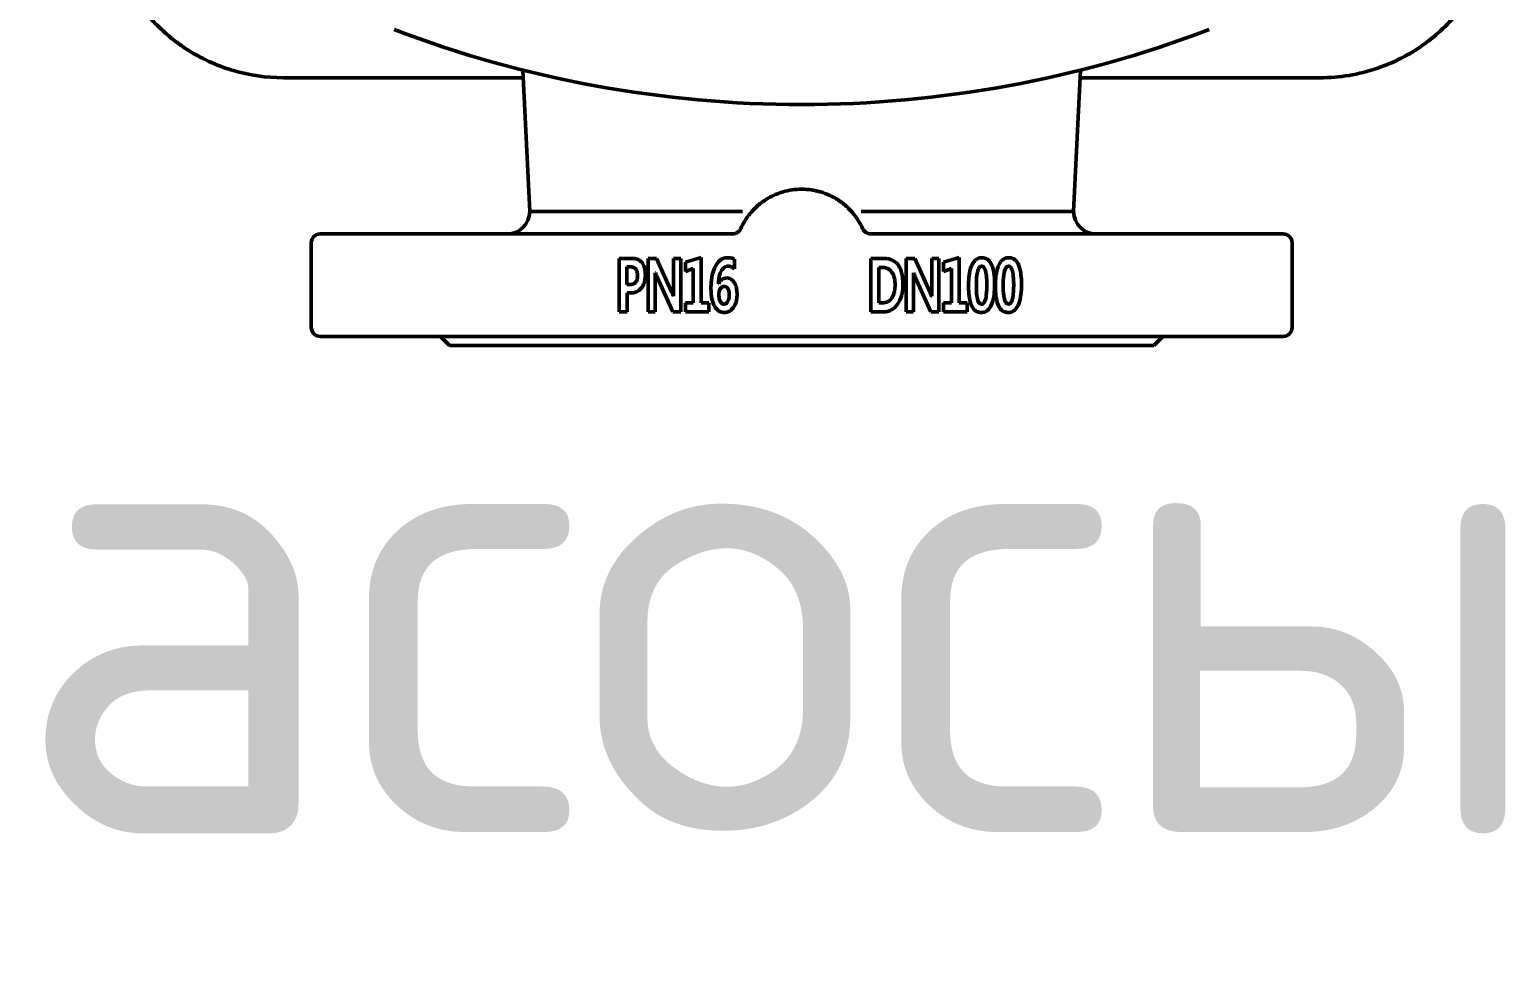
# Model space of a CAD drawing. Header units: millimetres. Extents: x 1510 to 10524, y 7125 to 13164.
# Drawn here: x 5032.4 to 5065.51, y 10678.65 to 10699.53 of the extents above; entities that cross this region are included whole.
import ezdxf

# ---------------------------------------------------------------- set-up
doc = ezdxf.new("R2010")
doc.units = ezdxf.units.MM
doc.header["$LTSCALE"] = 4
doc.layers.add('Symbol (ISO)', color=7, linetype='Continuous', lineweight=25)
doc.layers.add('Visible (ISO)', color=7, linetype='Continuous', lineweight=50)
doc.styles.add('Note Text (DIN)', font='isocpeur.ttf')

msp = doc.modelspace()

# ---------------------------------------------------------------- linework, layer by layer
at = {"layer": 'Visible (ISO)'}
for p, q in [((5043.473, 10698.448), (5038.095, 10698.448)), ((5043.62, 10695.448), (5043.464, 10698.621)), ((5055.977, 10698.621), (5055.82, 10695.448)), ((5061.345, 10698.448), (5055.968, 10698.448)), ((5038.72, 10692.848), (5038.72, 10694.748)), ((5048.171, 10694.948), (5038.92, 10694.948)), ((5060.52, 10694.948), (5051.269, 10694.948)), ((5060.72, 10692.848), (5060.72, 10694.748)), ((5045.627, 10694.398), (5045.627, 10693.198)), ((5045.627, 10694.398), (5045.908, 10694.398)), ((5046.274, 10694.398), (5046.274, 10693.198)), ((5046.274, 10694.398), (5046.466, 10694.398)), ((5046.466, 10694.398), (5046.801, 10693.644)), ((5046.845, 10694.398), (5047.006, 10694.398)), ((5046.845, 10694.398), (5046.845, 10693.548)), ((5047.006, 10693.198), (5047.006, 10694.398)), ((5047.111, 10694.31), (5047.462, 10694.416)), ((5047.462, 10693.403), (5047.462, 10694.416)), ((5048.212, 10694.164), (5048.212, 10694.38)), ((5051.273, 10694.398), (5051.273, 10693.198)), ((5051.273, 10694.398), (5051.555, 10694.398)), ((5052.066, 10694.398), (5052.066, 10693.198)), ((5052.066, 10694.398), (5052.257, 10694.398)), ((5052.257, 10694.398), (5052.593, 10693.644)), ((5052.637, 10694.398), (5052.798, 10694.398)), ((5052.637, 10694.398), (5052.637, 10693.548)), ((5052.798, 10693.198), (5052.798, 10694.398)), ((5052.903, 10694.31), (5053.254, 10694.416)), ((5053.254, 10693.403), (5053.254, 10694.416)), ((5045.881, 10694.208), (5045.801, 10694.208)), ((5045.801, 10693.813), (5045.801, 10694.208)), ((5046.438, 10694.072), (5046.436, 10694.072)), ((5047.111, 10694.31), (5047.111, 10694.106)), ((5047.287, 10694.168), (5047.111, 10694.106)), ((5047.287, 10694.168), (5047.287, 10693.403)), ((5051.544, 10694.193), (5051.448, 10694.193)), ((5051.448, 10693.403), (5051.448, 10694.193)), ((5052.23, 10694.072), (5052.227, 10694.072)), ((5052.903, 10694.31), (5052.903, 10694.106)), ((5053.079, 10694.168), (5052.903, 10694.106)), ((5053.079, 10694.168), (5053.079, 10693.403)), ((5045.801, 10693.813), (5045.879, 10693.813)), ((5046.435, 10693.198), (5046.435, 10693.881)), ((5046.826, 10693.198), (5046.478, 10693.974)), ((5047.855, 10693.824), (5047.858, 10693.824)), ((5052.227, 10693.198), (5052.227, 10693.881)), ((5052.618, 10693.198), (5052.269, 10693.974)), ((5045.892, 10693.623), (5045.803, 10693.623)), ((5045.803, 10693.198), (5045.803, 10693.623)), ((5046.842, 10693.548), (5046.845, 10693.548)), ((5047.111, 10693.403), (5047.111, 10693.198)), ((5047.111, 10693.403), (5047.287, 10693.403)), ((5047.462, 10693.403), (5047.638, 10693.403)), ((5047.638, 10693.198), (5047.638, 10693.403)), ((5051.448, 10693.403), (5051.545, 10693.403)), ((5052.634, 10693.548), (5052.637, 10693.548)), ((5052.903, 10693.403), (5052.903, 10693.198)), ((5052.903, 10693.403), (5053.079, 10693.403)), ((5053.254, 10693.403), (5053.43, 10693.403)), ((5053.43, 10693.198), (5053.43, 10693.403)), ((5045.803, 10693.198), (5045.627, 10693.198)), ((5046.435, 10693.198), (5046.274, 10693.198)), ((5047.006, 10693.198), (5046.826, 10693.198)), ((5047.638, 10693.198), (5047.111, 10693.198)), ((5051.554, 10693.198), (5051.273, 10693.198)), ((5052.227, 10693.198), (5052.066, 10693.198)), ((5052.798, 10693.198), (5052.618, 10693.198)), ((5053.43, 10693.198), (5052.903, 10693.198)), ((5038.92, 10692.648), (5060.52, 10692.648)), ((5041.82, 10692.448), (5041.62, 10692.648)), ((5057.62, 10692.448), (5041.82, 10692.448)), ((5057.62, 10692.448), (5057.82, 10692.648))]:
    msp.add_line(p, q, dxfattribs=at)
for centre, radius, start, end in [((5049.72, 10723.548), 25.7, 249.1605, 290.8395), ((5043.12, 10695.448), 0.5, 270, 0), ((5056.32, 10695.448), 0.5, 180, 270), ((5038.92, 10694.748), 0.2, 90, 180), ((5060.52, 10694.748), 0.2, 0, 90), ((5038.92, 10692.848), 0.2, 180, 270), ((5060.52, 10692.848), 0.2, 270, 0)]:
    msp.add_arc(centre, radius, start, end, dxfattribs=at)
for points, knots in [([(5038.095, 10698.448), (5037.706, 10698.448), (5037.326, 10698.505), (5036.97, 10698.61), (5036.945, 10698.617), (5036.919, 10698.625), (5036.894, 10698.633), (5036.882, 10698.637), (5036.869, 10698.641), (5036.857, 10698.645), (5036.85, 10698.647), (5036.844, 10698.649), (5036.838, 10698.651), (5036.835, 10698.652), (5036.832, 10698.653), (5036.828, 10698.654), (5036.825, 10698.655), (5036.822, 10698.656), (5036.819, 10698.657), (5036.455, 10698.78), (5036.113, 10698.954), (5035.806, 10699.168), (5035.784, 10699.183), (5035.762, 10699.199), (5035.74, 10699.215), (5035.73, 10699.223), (5035.719, 10699.231), (5035.708, 10699.238), (5035.703, 10699.242), (5035.698, 10699.246), (5035.692, 10699.25), (5035.687, 10699.254), (5035.682, 10699.258), (5035.676, 10699.263), (5035.416, 10699.46), (5035.181, 10699.689), (5034.978, 10699.942), (5034.91, 10700.026), (5034.846, 10700.113), (5034.785, 10700.202), (5034.543, 10700.559), (5034.358, 10700.957), (5034.241, 10701.377)], [0, 0, 0, 0, 0.21875, 0.21875, 0.21875, 0.234375, 0.234375, 0.234375, 0.242187, 0.242187, 0.242187, 0.246094, 0.246094, 0.246094, 0.248047, 0.248047, 0.248047, 0.25, 0.25, 0.25, 0.46875, 0.46875, 0.46875, 0.484375, 0.484375, 0.484375, 0.492187, 0.492187, 0.492187, 0.496094, 0.496094, 0.496094, 0.5, 0.5, 0.5, 0.6875, 0.6875, 0.6875, 0.75, 0.75, 0.75, 1, 1, 1, 1]), ([(5065.199, 10701.377), (5065.112, 10701.061), (5064.985, 10700.758), (5064.825, 10700.475), (5064.771, 10700.38), (5064.714, 10700.288), (5064.653, 10700.199), (5064.441, 10699.887), (5064.183, 10699.603), (5063.889, 10699.361), (5063.868, 10699.344), (5063.847, 10699.327), (5063.826, 10699.31), (5063.815, 10699.302), (5063.804, 10699.293), (5063.794, 10699.285), (5063.788, 10699.281), (5063.783, 10699.277), (5063.777, 10699.272), (5063.772, 10699.268), (5063.767, 10699.264), (5063.761, 10699.26), (5063.464, 10699.035), (5063.13, 10698.848), (5062.773, 10698.712), (5062.747, 10698.702), (5062.722, 10698.692), (5062.696, 10698.683), (5062.683, 10698.678), (5062.67, 10698.674), (5062.657, 10698.669), (5062.651, 10698.667), (5062.644, 10698.665), (5062.638, 10698.663), (5062.634, 10698.662), (5062.631, 10698.66), (5062.628, 10698.659), (5062.625, 10698.658), (5062.621, 10698.657), (5062.618, 10698.656), (5062.22, 10698.523), (5061.789, 10698.448), (5061.345, 10698.448)], [0, 0, 0, 0, 0.1875, 0.1875, 0.1875, 0.25, 0.25, 0.25, 0.46875, 0.46875, 0.46875, 0.484375, 0.484375, 0.484375, 0.492187, 0.492187, 0.492187, 0.496094, 0.496094, 0.496094, 0.5, 0.5, 0.5, 0.71875, 0.71875, 0.71875, 0.734375, 0.734375, 0.734375, 0.742187, 0.742187, 0.742187, 0.746094, 0.746094, 0.746094, 0.748047, 0.748047, 0.748047, 0.75, 0.75, 0.75, 1, 1, 1, 1]), ([(5048.353, 10695.066), (5048.377, 10695.117), (5048.406, 10695.175), (5048.462, 10695.266), (5048.483, 10695.297), (5048.518, 10695.345), (5048.53, 10695.362), (5048.55, 10695.386), (5048.559, 10695.398), (5048.571, 10695.412), (5048.577, 10695.42), (5048.581, 10695.423), (5048.582, 10695.425), (5048.583, 10695.426), (5048.583, 10695.426), (5048.623, 10695.472), (5048.661, 10695.511), (5048.731, 10695.576), (5048.763, 10695.603), (5048.819, 10695.648), (5048.843, 10695.665), (5048.872, 10695.685), (5048.881, 10695.691), (5048.892, 10695.699), (5048.895, 10695.701), (5048.9, 10695.704), (5048.902, 10695.705), (5048.904, 10695.707), (5048.905, 10695.708), (5048.906, 10695.708), (5048.906, 10695.708), (5048.906, 10695.708), (5048.973, 10695.751), (5049.04, 10695.787), (5049.138, 10695.831), (5049.171, 10695.844), (5049.218, 10695.862), (5049.234, 10695.867), (5049.257, 10695.875), (5049.269, 10695.879), (5049.282, 10695.883), (5049.289, 10695.885), (5049.292, 10695.886), (5049.294, 10695.886), (5049.295, 10695.887), (5049.437, 10695.929), (5049.581, 10695.948), (5049.791, 10695.948), (5049.861, 10695.943), (5049.968, 10695.928), (5050.004, 10695.922), (5050.057, 10695.91), (5050.084, 10695.904), (5050.115, 10695.895), (5050.13, 10695.891), (5050.138, 10695.889), (5050.141, 10695.888), (5050.144, 10695.887), (5050.145, 10695.887), (5050.207, 10695.869), (5050.271, 10695.845), (5050.369, 10695.801), (5050.402, 10695.785), (5050.452, 10695.758), (5050.468, 10695.749), (5050.493, 10695.734), (5050.506, 10695.726), (5050.521, 10695.717), (5050.528, 10695.712), (5050.532, 10695.71), (5050.534, 10695.709), (5050.535, 10695.708), (5050.535, 10695.708), (5050.545, 10695.701), (5050.559, 10695.692), (5050.598, 10695.665), (5050.622, 10695.648), (5050.678, 10695.603), (5050.71, 10695.576), (5050.763, 10695.527), (5050.781, 10695.509), (5050.809, 10695.48), (5050.819, 10695.47), (5050.833, 10695.454), (5050.841, 10695.446), (5050.849, 10695.436), (5050.854, 10695.431), (5050.856, 10695.428), (5050.857, 10695.427), (5050.858, 10695.426), (5050.914, 10695.361), (5050.96, 10695.296), (5051.035, 10695.175), (5051.064, 10695.117), (5051.087, 10695.066)], [0, 0, 0, 0, 0.0625, 0.0625, 0.09375, 0.09375, 0.109375, 0.109375, 0.117188, 0.121094, 0.123047, 0.124023, 0.124756, 0.124756, 0.125, 0.125, 0.15625, 0.15625, 0.1875, 0.1875, 0.21875, 0.21875, 0.234375, 0.234375, 0.242188, 0.242188, 0.246094, 0.248047, 0.249023, 0.249756, 0.249756, 0.25, 0.25, 0.3125, 0.3125, 0.34375, 0.34375, 0.359375, 0.359375, 0.367188, 0.371094, 0.373047, 0.374023, 0.374023, 0.375, 0.375, 0.5, 0.5, 0.5625, 0.5625, 0.59375, 0.59375, 0.609375, 0.617188, 0.621094, 0.623047, 0.624023, 0.624023, 0.625, 0.625, 0.6875, 0.6875, 0.71875, 0.71875, 0.734375, 0.734375, 0.742188, 0.746094, 0.748047, 0.749023, 0.749756, 0.749756, 0.75, 0.75, 0.78125, 0.78125, 0.8125, 0.8125, 0.84375, 0.84375, 0.859375, 0.859375, 0.867188, 0.867188, 0.871094, 0.873047, 0.874023, 0.874756, 0.874756, 0.875, 0.875, 0.9375, 0.9375, 1, 1, 1, 1]), ([(5048.389, 10695.448), (5048.053, 10695.448), (5047.725, 10695.448), (5047.089, 10695.448), (5046.783, 10695.448), (5046.2, 10695.448), (5045.924, 10695.448), (5045.411, 10695.448), (5045.174, 10695.448), (5044.745, 10695.448), (5044.553, 10695.448), (5044.22, 10695.448), (5044.079, 10695.448), (5043.851, 10695.448), (5043.765, 10695.448), (5043.649, 10695.448), (5043.62, 10695.448), (5043.62, 10695.448)], [0, 0, 0, 0, 0.125, 0.125, 0.25, 0.25, 0.375, 0.375, 0.5, 0.5, 0.625, 0.625, 0.75, 0.75, 0.875, 0.875, 1, 1, 1, 1]), ([(5055.82, 10695.448), (5055.82, 10695.448), (5055.791, 10695.448), (5055.676, 10695.448), (5055.59, 10695.448), (5055.362, 10695.448), (5055.221, 10695.448), (5054.888, 10695.448), (5054.696, 10695.448), (5054.267, 10695.448), (5054.029, 10695.448), (5053.516, 10695.448), (5053.24, 10695.448), (5052.658, 10695.448), (5052.351, 10695.448), (5051.716, 10695.448), (5051.387, 10695.448), (5051.052, 10695.448)], [0, 0, 0, 0, 0.125, 0.125, 0.25, 0.25, 0.375, 0.375, 0.5, 0.5, 0.625, 0.625, 0.75, 0.75, 0.875, 0.875, 1, 1, 1, 1]), ([(5048.353, 10695.066), (5048.345, 10695.048), (5048.335, 10695.032), (5048.316, 10695.01), (5048.309, 10695.003), (5048.295, 10694.991), (5048.287, 10694.985), (5048.271, 10694.975), (5048.263, 10694.97), (5048.245, 10694.962), (5048.237, 10694.959), (5048.209, 10694.951), (5048.19, 10694.948), (5048.171, 10694.948)], [0, 0, 0, 0, 0.25, 0.25, 0.375, 0.375, 0.5, 0.5, 0.625, 0.625, 0.75, 0.75, 1, 1, 1, 1]), ([(5051.269, 10694.948), (5051.25, 10694.948), (5051.232, 10694.951), (5051.213, 10694.956), (5051.204, 10694.959), (5051.195, 10694.962), (5051.186, 10694.966), (5051.178, 10694.97), (5051.169, 10694.975), (5051.161, 10694.98), (5051.153, 10694.985), (5051.146, 10694.991), (5051.138, 10694.997), (5051.131, 10695.004), (5051.124, 10695.01), (5051.118, 10695.017), (5051.106, 10695.032), (5051.095, 10695.048), (5051.087, 10695.066)], [0, 0, 0, 0, 0.25, 0.25, 0.25, 0.375, 0.375, 0.375, 0.5, 0.5, 0.5, 0.625, 0.625, 0.625, 0.75, 0.75, 0.75, 1, 1, 1, 1]), ([(5046.213, 10694.022), (5046.212, 10694.068), (5046.211, 10694.127), (5046.176, 10694.247), (5046.155, 10694.279), (5046.126, 10694.32), (5046.103, 10694.341), (5046.046, 10694.376), (5046.016, 10694.384), (5045.961, 10694.397), (5045.932, 10694.398), (5045.908, 10694.398)], [0, 0, 0, 0, 0.140319, 0.140319, 0.252737, 0.252737, 0.508964, 0.508964, 0.819165, 0.819165, 1.302051, 1.302051, 1.302051, 1.302051]), ([(5048.062, 10694.413), (5048.023, 10694.411), (5047.985, 10694.407), (5047.918, 10694.377), (5047.885, 10694.357), (5047.801, 10694.267), (5047.772, 10694.203), (5047.687, 10693.989), (5047.686, 10693.809), (5047.685, 10693.734)], [0, 0, 0, 0, 0.1156455, 0.1156455, 0.1865906, 0.1865906, 0.2875387, 0.2875387, 0.6495291, 0.6495291, 0.6495291, 0.6495291]), ([(5048.212, 10694.38), (5048.19, 10694.391), (5048.172, 10694.4), (5048.107, 10694.412), (5048.079, 10694.412), (5048.062, 10694.413)], [0, 0, 0, 0, 0.0733368, 0.0733368, 0.1458404, 0.1458404, 0.1458404, 0.1458404]), ([(5051.99, 10693.813), (5051.989, 10693.854), (5051.989, 10693.888), (5051.982, 10693.964), (5051.977, 10694.007), (5051.946, 10694.142), (5051.918, 10694.195), (5051.875, 10694.267), (5051.842, 10694.3), (5051.783, 10694.344), (5051.746, 10694.365), (5051.674, 10694.386), (5051.65, 10694.391), (5051.597, 10694.398), (5051.573, 10694.398), (5051.555, 10694.398)], [0, 0, 0, 0, 0.121187, 0.121187, 0.197092, 0.197092, 0.339088, 0.339088, 0.660859, 0.660859, 0.938832, 0.938832, 1.065205, 1.065205, 1.226511, 1.226511, 1.226511, 1.226511]), ([(5053.766, 10694.413), (5053.751, 10694.412), (5053.734, 10694.412), (5053.694, 10694.403), (5053.677, 10694.396), (5053.624, 10694.368), (5053.6, 10694.342), (5053.552, 10694.283), (5053.528, 10694.231), (5053.465, 10694.026), (5053.463, 10693.885), (5053.462, 10693.779)], [0, 0, 0, 0, 0.0467324, 0.0467324, 0.0858524, 0.0858524, 0.1705399, 0.1705399, 0.3735754, 0.3735754, 0.8468961, 0.8468961, 0.8468961, 0.8468961]), ([(5054.047, 10693.807), (5054.047, 10693.886), (5054.045, 10694.045), (5053.995, 10694.222), (5053.976, 10694.275), (5053.919, 10694.353), (5053.895, 10694.372), (5053.868, 10694.389), (5053.849, 10694.399), (5053.8, 10694.412), (5053.783, 10694.412), (5053.766, 10694.413)], [0, 0, 0, 0, 0.2394169, 0.2394169, 0.315188, 0.315188, 0.3704248, 0.3704248, 0.3931886, 0.3931886, 0.4120855, 0.4120855, 0.4120855, 0.4120855]), ([(5054.369, 10694.413), (5054.354, 10694.412), (5054.337, 10694.412), (5054.297, 10694.403), (5054.28, 10694.397), (5054.227, 10694.368), (5054.203, 10694.342), (5054.158, 10694.286), (5054.132, 10694.236), (5054.068, 10694.028), (5054.066, 10693.886), (5054.065, 10693.779)], [0, 0, 0, 0, 0.0475492, 0.0475492, 0.0874066, 0.0874066, 0.174653, 0.174653, 0.369307, 0.369307, 0.8062278, 0.8062278, 0.8062278, 0.8062278]), ([(5054.65, 10693.807), (5054.65, 10693.888), (5054.648, 10694.047), (5054.587, 10694.259), (5054.56, 10694.301), (5054.521, 10694.355), (5054.497, 10694.373), (5054.47, 10694.389), (5054.451, 10694.4), (5054.402, 10694.412), (5054.385, 10694.412), (5054.369, 10694.413)], [0, 0, 0, 0, 0.2425795, 0.2425795, 0.3801787, 0.3801787, 0.6127438, 0.6127438, 0.7073404, 0.7073404, 0.7851237, 0.7851237, 0.7851237, 0.7851237]), ([(5046.037, 10694.013), (5046.037, 10693.988), (5046.036, 10693.955), (5046.017, 10693.892), (5046.005, 10693.873), (5045.991, 10693.853), (5045.979, 10693.843), (5045.961, 10693.831), (5045.947, 10693.823), (5045.92, 10693.817), (5045.904, 10693.813), (5045.879, 10693.813)], [0, 0, 0, 0, 0.0754993, 0.0754993, 0.1421702, 0.1421702, 0.4978476, 0.4978476, 0.7434668, 0.7434668, 0.8287258, 0.8287258, 0.8287258, 0.8287258]), ([(5045.881, 10694.208), (5045.893, 10694.208), (5045.907, 10694.208), (5045.947, 10694.198), (5045.961, 10694.19), (5045.976, 10694.181), (5045.99, 10694.171), (5046.007, 10694.147), (5046.017, 10694.131), (5046.036, 10694.069), (5046.037, 10694.037), (5046.037, 10694.013)], [0, 0, 0, 0, 0.0394541, 0.0394541, 0.0899214, 0.0899214, 0.1999925, 0.1999925, 0.2380688, 0.2380688, 0.2866038, 0.2866038, 0.2866038, 0.2866038]), ([(5045.892, 10693.623), (5045.904, 10693.623), (5045.933, 10693.621), (5046.003, 10693.638), (5046.028, 10693.651), (5046.079, 10693.681), (5046.109, 10693.712), (5046.165, 10693.787), (5046.184, 10693.832), (5046.211, 10693.933), (5046.212, 10693.981), (5046.213, 10694.022)], [0, 0, 0, 0, 0.0390803, 0.0390803, 0.0760075, 0.0760075, 0.1697624, 0.1697624, 0.2968169, 0.2968169, 0.4851928, 0.4851928, 0.4851928, 0.4851928]), ([(5046.435, 10693.881), (5046.435, 10693.913), (5046.435, 10693.945), (5046.435, 10693.984), (5046.435, 10693.991), (5046.435, 10694.014), (5046.435, 10694.025), (5046.435, 10694.043), (5046.436, 10694.048), (5046.436, 10694.061), (5046.436, 10694.071), (5046.436, 10694.072)], [0, 0, 0, 0, 0.0956946, 0.0956946, 0.1194896, 0.1194896, 0.1542094, 0.1542094, 0.1735828, 0.1735828, 0.1943107, 0.1943107, 0.1943107, 0.1943107]), ([(5046.438, 10694.072), (5046.442, 10694.06), (5046.447, 10694.046), (5046.464, 10694.005), (5046.473, 10693.984), (5046.478, 10693.974)], [0, 0, 0, 0, 0.03795292, 0.03795292, 0.06765293, 0.06765293, 0.06765293, 0.06765293]), ([(5047.855, 10693.824), (5047.855, 10693.876), (5047.856, 10693.972), (5047.909, 10694.106), (5047.928, 10694.143), (5047.965, 10694.181), (5047.983, 10694.198), (5048.031, 10694.22), (5048.052, 10694.222), (5048.071, 10694.223)], [0, 0, 0, 0, 0.156087, 0.156087, 0.2172725, 0.2172725, 0.2388321, 0.2388321, 0.2586985, 0.2586985, 0.2586985, 0.2586985]), ([(5048.071, 10694.223), (5048.106, 10694.222), (5048.13, 10694.214), (5048.178, 10694.193), (5048.197, 10694.177), (5048.212, 10694.164)], [0, 0, 0, 0, 0.1076167, 0.1076167, 0.255148, 0.255148, 0.255148, 0.255148]), ([(5051.544, 10694.193), (5051.568, 10694.193), (5051.593, 10694.19), (5051.628, 10694.179), (5051.655, 10694.17), (5051.721, 10694.12), (5051.744, 10694.087), (5051.772, 10694.039), (5051.788, 10694.004), (5051.813, 10693.895), (5051.814, 10693.843), (5051.814, 10693.81)], [0, 0, 0, 0, 0.0721186, 0.0721186, 0.0970352, 0.0970352, 0.1258823, 0.1258823, 0.158064, 0.158064, 0.1961372, 0.1961372, 0.1961372, 0.1961372]), ([(5052.227, 10693.881), (5052.227, 10693.887), (5052.227, 10693.94), (5052.227, 10693.984), (5052.227, 10693.991), (5052.227, 10694.014), (5052.227, 10694.025), (5052.227, 10694.043), (5052.227, 10694.048), (5052.227, 10694.06), (5052.227, 10694.066), (5052.227, 10694.072)], [0, 0, 0, 0, 0.01913891, 0.01913891, 0.02333944, 0.02333944, 0.02946851, 0.02946851, 0.03288843, 0.03288843, 0.0363014, 0.0363014, 0.0363014, 0.0363014]), ([(5052.23, 10694.072), (5052.236, 10694.054), (5052.238, 10694.048), (5052.255, 10694.008), (5052.258, 10694), (5052.269, 10693.974)], [0, 0, 0, 0, 0.0574182, 0.0574182, 0.1129702, 0.1129702, 0.1129702, 0.1129702]), ([(5053.638, 10693.785), (5053.638, 10693.858), (5053.638, 10693.938), (5053.662, 10694.104), (5053.676, 10694.145), (5053.698, 10694.185), (5053.707, 10694.198), (5053.725, 10694.213), (5053.732, 10694.217), (5053.745, 10694.222), (5053.75, 10694.222), (5053.759, 10694.223)], [0, 0, 0, 0, 0.2190708, 0.2190708, 0.4026867, 0.4026867, 0.4812286, 0.4812286, 0.5270359, 0.5270359, 0.5836534, 0.5836534, 0.5836534, 0.5836534]), ([(5053.759, 10694.223), (5053.766, 10694.222), (5053.772, 10694.222), (5053.784, 10694.217), (5053.791, 10694.213), (5053.804, 10694.202), (5053.813, 10694.192), (5053.837, 10694.146), (5053.851, 10694.1), (5053.862, 10694.012), (5053.867, 10693.98), (5053.87, 10693.899), (5053.871, 10693.876), (5053.872, 10693.836), (5053.872, 10693.833), (5053.872, 10693.798)], [0, 0, 0, 0, 0.02252757, 0.02252757, 0.03825119, 0.03825119, 0.05414756, 0.05414756, 0.07766196, 0.07766196, 0.08500839, 0.08500839, 0.0869085, 0.0869085, 0.08885139, 0.08885139, 0.08885139, 0.08885139]), ([(5054.241, 10693.785), (5054.241, 10693.859), (5054.241, 10693.939), (5054.264, 10694.096), (5054.276, 10694.141), (5054.301, 10694.186), (5054.31, 10694.199), (5054.328, 10694.213), (5054.335, 10694.217), (5054.348, 10694.222), (5054.353, 10694.222), (5054.362, 10694.223)], [0, 0, 0, 0, 0.2219947, 0.2219947, 0.3872107, 0.3872107, 0.4587433, 0.4587433, 0.5055431, 0.5055431, 0.5651508, 0.5651508, 0.5651508, 0.5651508]), ([(5054.362, 10694.223), (5054.369, 10694.222), (5054.375, 10694.222), (5054.387, 10694.217), (5054.394, 10694.214), (5054.407, 10694.202), (5054.416, 10694.191), (5054.441, 10694.143), (5054.454, 10694.096), (5054.465, 10694.013), (5054.469, 10693.98), (5054.473, 10693.899), (5054.474, 10693.877), (5054.475, 10693.836), (5054.475, 10693.833), (5054.475, 10693.798)], [0, 0, 0, 0, 0.02332915, 0.02332915, 0.03792747, 0.03792747, 0.05144317, 0.05144317, 0.07303148, 0.07303148, 0.08018653, 0.08018653, 0.08204276, 0.08204276, 0.08395285, 0.08395285, 0.08395285, 0.08395285]), ([(5047.685, 10693.734), (5047.685, 10693.682), (5047.686, 10693.525), (5047.751, 10693.346), (5047.775, 10693.3), (5047.836, 10693.23), (5047.864, 10693.214), (5047.893, 10693.2), (5047.91, 10693.193), (5047.952, 10693.184), (5047.969, 10693.184), (5047.983, 10693.184)], [0, 0, 0, 0, 0.1564383, 0.1564383, 0.2102067, 0.2102067, 0.2601158, 0.2601158, 0.3050098, 0.3050098, 0.3544764, 0.3544764, 0.3544764, 0.3544764]), ([(5048.038, 10693.959), (5048.02, 10693.959), (5048.003, 10693.958), (5047.96, 10693.943), (5047.943, 10693.934), (5047.914, 10693.91), (5047.9, 10693.895), (5047.874, 10693.858), (5047.866, 10693.841), (5047.858, 10693.824)], [0, 0, 0, 0, 0.0535825, 0.0535825, 0.097729, 0.097729, 0.1360425, 0.1360425, 0.1740453, 0.1740453, 0.1740453, 0.1740453]), ([(5047.861, 10693.588), (5047.861, 10693.608), (5047.862, 10693.626), (5047.871, 10693.675), (5047.88, 10693.694), (5047.897, 10693.729), (5047.912, 10693.742), (5047.923, 10693.751), (5047.932, 10693.758), (5047.959, 10693.768), (5047.969, 10693.768), (5047.978, 10693.769)], [0, 0, 0, 0, 0.0595809, 0.0595809, 0.136835, 0.136835, 0.333757, 0.333757, 0.5306302, 0.5306302, 0.7294876, 0.7294876, 0.7294876, 0.7294876]), ([(5047.978, 10693.769), (5047.985, 10693.769), (5047.992, 10693.769), (5048.012, 10693.765), (5048.021, 10693.761), (5048.036, 10693.754), (5048.045, 10693.746), (5048.057, 10693.733), (5048.066, 10693.722), (5048.094, 10693.656), (5048.094, 10693.609), (5048.095, 10693.575)], [0, 0, 0, 0, 0.0203728, 0.0203728, 0.0407185, 0.0407185, 0.0815623, 0.0815623, 0.119716, 0.119716, 0.1962243, 0.1962243, 0.1962243, 0.1962243]), ([(5048.27, 10693.593), (5048.27, 10693.626), (5048.269, 10693.663), (5048.255, 10693.744), (5048.245, 10693.784), (5048.202, 10693.872), (5048.18, 10693.897), (5048.153, 10693.922), (5048.134, 10693.937), (5048.092, 10693.953), (5048.071, 10693.958), (5048.038, 10693.959)], [0, 0, 0, 0, 0.0976915, 0.0976915, 0.1567988, 0.1567988, 0.2194209, 0.2194209, 0.2736411, 0.2736411, 0.3020533, 0.3020533, 0.3020533, 0.3020533]), ([(5051.814, 10693.81), (5051.814, 10693.784), (5051.814, 10693.763), (5051.809, 10693.709), (5051.805, 10693.683), (5051.787, 10693.597), (5051.768, 10693.558), (5051.75, 10693.522), (5051.727, 10693.484), (5051.675, 10693.44), (5051.652, 10693.425), (5051.594, 10693.406), (5051.567, 10693.404), (5051.545, 10693.403)], [0, 0, 0, 0, 0.0764584, 0.0764584, 0.1384356, 0.1384356, 0.2884135, 0.2884135, 0.5349462, 0.5349462, 0.6509175, 0.6509175, 0.761668, 0.761668, 0.761668, 0.761668]), ([(5051.554, 10693.198), (5051.59, 10693.199), (5051.625, 10693.201), (5051.718, 10693.231), (5051.753, 10693.253), (5051.835, 10693.315), (5051.872, 10693.37), (5051.937, 10693.478), (5051.957, 10693.549), (5051.976, 10693.635), (5051.982, 10693.671), (5051.989, 10693.746), (5051.989, 10693.778), (5051.99, 10693.813)], [0, 0, 0, 0, 0.108924, 0.108924, 0.227849, 0.227849, 0.566694, 0.566694, 1.2216, 1.2216, 1.662197, 1.662197, 2.169641, 2.169641, 2.169641, 2.169641]), ([(5053.462, 10693.779), (5053.463, 10693.679), (5053.465, 10693.542), (5053.528, 10693.33), (5053.558, 10693.289), (5053.587, 10693.251), (5053.609, 10693.228), (5053.661, 10693.199), (5053.68, 10693.193), (5053.718, 10693.184), (5053.735, 10693.184), (5053.75, 10693.184)], [0, 0, 0, 0, 0.2995021, 0.2995021, 0.4808841, 0.4808841, 0.6570218, 0.6570218, 0.7664901, 0.7664901, 0.9365, 0.9365, 0.9365, 0.9365]), ([(5053.756, 10693.374), (5053.747, 10693.374), (5053.742, 10693.375), (5053.729, 10693.379), (5053.722, 10693.383), (5053.707, 10693.395), (5053.698, 10693.405), (5053.666, 10693.461), (5053.656, 10693.523), (5053.638, 10693.637), (5053.638, 10693.724), (5053.638, 10693.785)], [0, 0, 0, 0, 0.0272851, 0.0272851, 0.0485135, 0.0485135, 0.0745624, 0.0745624, 0.1481851, 0.1481851, 0.3350184, 0.3350184, 0.3350184, 0.3350184]), ([(5053.75, 10693.184), (5053.767, 10693.184), (5053.785, 10693.185), (5053.829, 10693.196), (5053.847, 10693.205), (5053.878, 10693.223), (5053.904, 10693.242), (5053.961, 10693.319), (5053.984, 10693.369), (5054.046, 10693.568), (5054.047, 10693.744), (5054.047, 10693.807)], [0, 0, 0, 0, 0.0558888, 0.0558888, 0.1130278, 0.1130278, 0.1912389, 0.1912389, 0.2776621, 0.2776621, 0.5082402, 0.5082402, 0.5082402, 0.5082402]), ([(5053.872, 10693.798), (5053.872, 10693.755), (5053.871, 10693.656), (5053.854, 10693.523), (5053.844, 10693.467), (5053.812, 10693.405), (5053.802, 10693.395), (5053.788, 10693.383), (5053.782, 10693.379), (5053.769, 10693.375), (5053.763, 10693.374), (5053.756, 10693.374)], [0, 0, 0, 0, 0.1272244, 0.1272244, 0.1806432, 0.1806432, 0.2058989, 0.2058989, 0.2338199, 0.2338199, 0.2768157, 0.2768157, 0.2768157, 0.2768157]), ([(5054.065, 10693.779), (5054.066, 10693.678), (5054.068, 10693.54), (5054.132, 10693.329), (5054.161, 10693.288), (5054.19, 10693.251), (5054.212, 10693.227), (5054.265, 10693.199), (5054.284, 10693.193), (5054.321, 10693.184), (5054.338, 10693.184), (5054.353, 10693.184)], [0, 0, 0, 0, 0.301501, 0.301501, 0.4808729, 0.4808729, 0.6623896, 0.6623896, 0.7743362, 0.7743362, 0.9490093, 0.9490093, 0.9490093, 0.9490093]), ([(5054.359, 10693.374), (5054.35, 10693.374), (5054.345, 10693.375), (5054.333, 10693.379), (5054.326, 10693.383), (5054.31, 10693.395), (5054.301, 10693.405), (5054.273, 10693.455), (5054.262, 10693.504), (5054.241, 10693.637), (5054.241, 10693.723), (5054.241, 10693.785)], [0, 0, 0, 0, 0.0275958, 0.0275958, 0.0464153, 0.0464153, 0.0665231, 0.0665231, 0.1112153, 0.1112153, 0.1850055, 0.1850055, 0.1850055, 0.1850055]), ([(5054.353, 10693.184), (5054.37, 10693.184), (5054.387, 10693.185), (5054.431, 10693.196), (5054.449, 10693.204), (5054.481, 10693.223), (5054.506, 10693.241), (5054.564, 10693.318), (5054.586, 10693.367), (5054.649, 10693.566), (5054.65, 10693.743), (5054.65, 10693.807)], [0, 0, 0, 0, 0.0566336, 0.0566336, 0.1143748, 0.1143748, 0.195127, 0.195127, 0.2832308, 0.2832308, 0.52184, 0.52184, 0.52184, 0.52184]), ([(5054.475, 10693.798), (5054.475, 10693.767), (5054.474, 10693.727), (5054.469, 10693.623), (5054.465, 10693.588), (5054.456, 10693.522), (5054.447, 10693.467), (5054.415, 10693.405), (5054.405, 10693.395), (5054.392, 10693.383), (5054.385, 10693.38), (5054.372, 10693.375), (5054.366, 10693.374), (5054.359, 10693.374)], [0, 0, 0, 0, 0.0922648, 0.0922648, 0.2006915, 0.2006915, 0.3608766, 0.3608766, 0.4388686, 0.4388686, 0.530056, 0.530056, 0.6694703, 0.6694703, 0.6694703, 0.6694703]), ([(5046.842, 10693.548), (5046.837, 10693.562), (5046.835, 10693.567), (5046.814, 10693.615), (5046.808, 10693.629), (5046.801, 10693.644)], [0, 0, 0, 0, 0.0427865, 0.0427865, 0.1022799, 0.1022799, 0.1022799, 0.1022799]), ([(5047.979, 10693.374), (5047.97, 10693.374), (5047.961, 10693.374), (5047.933, 10693.387), (5047.923, 10693.395), (5047.915, 10693.404), (5047.898, 10693.421), (5047.874, 10693.48), (5047.869, 10693.504), (5047.862, 10693.546), (5047.861, 10693.565), (5047.861, 10693.588)], [0, 0, 0, 0, 0.0258599, 0.0258599, 0.0516922, 0.0516922, 0.0809888, 0.0809888, 0.1011671, 0.1011671, 0.1302479, 0.1302479, 0.1302479, 0.1302479]), ([(5048.095, 10693.575), (5048.094, 10693.541), (5048.093, 10693.497), (5048.065, 10693.431), (5048.053, 10693.412), (5048.032, 10693.39), (5048.022, 10693.384), (5048.006, 10693.378), (5047.998, 10693.375), (5047.979, 10693.374)], [0, 0, 0, 0, 0.1024824, 0.1024824, 0.1431539, 0.1431539, 0.1726914, 0.1726914, 0.1980913, 0.1980913, 0.1980913, 0.1980913]), ([(5047.983, 10693.184), (5048.009, 10693.184), (5048.033, 10693.187), (5048.091, 10693.206), (5048.113, 10693.221), (5048.155, 10693.254), (5048.183, 10693.286), (5048.237, 10693.377), (5048.249, 10693.425), (5048.268, 10693.512), (5048.27, 10693.556), (5048.27, 10693.593)], [0, 0, 0, 0, 0.080774, 0.080774, 0.18322, 0.18322, 0.391049, 0.391049, 0.665442, 0.665442, 1.203537, 1.203537, 1.203537, 1.203537]), ([(5052.634, 10693.548), (5052.633, 10693.551), (5052.632, 10693.552), (5052.631, 10693.556), (5052.63, 10693.558), (5052.627, 10693.566), (5052.627, 10693.566), (5052.621, 10693.58), (5052.618, 10693.588), (5052.612, 10693.6), (5052.61, 10693.604), (5052.605, 10693.616), (5052.604, 10693.62), (5052.598, 10693.632), (5052.596, 10693.638), (5052.593, 10693.644)], [0, 0, 0, 0, 0.0084971, 0.0084971, 0.016953, 0.016953, 0.0403698, 0.0403698, 0.0712978, 0.0712978, 0.0856009, 0.0856009, 0.112523, 0.112523, 0.1397133, 0.1397133, 0.1397133, 0.1397133])]:
    msp.add_open_spline(points, degree=3, knots=knots, dxfattribs=at)
msp.add_open_spline([(5055.82, 10695.448), (5055.82, 10695.448), (5055.82, 10695.448), (5055.82, 10695.448)], degree=3, dxfattribs=at)

# ---------------------------------------------------------------- texts
at = {"layer": 'Symbol (ISO)', "insert": (4943.433, 10692.006), "char_height": 10.5, "width": 119.63961, "attachment_point": 1, "style": 'Note Text (DIN)'}
msp.add_mtext('\\fISOCPEUR|b0|i0;промывные насосы', dxfattribs=at)

doc.saveas('drawing.dxf')
